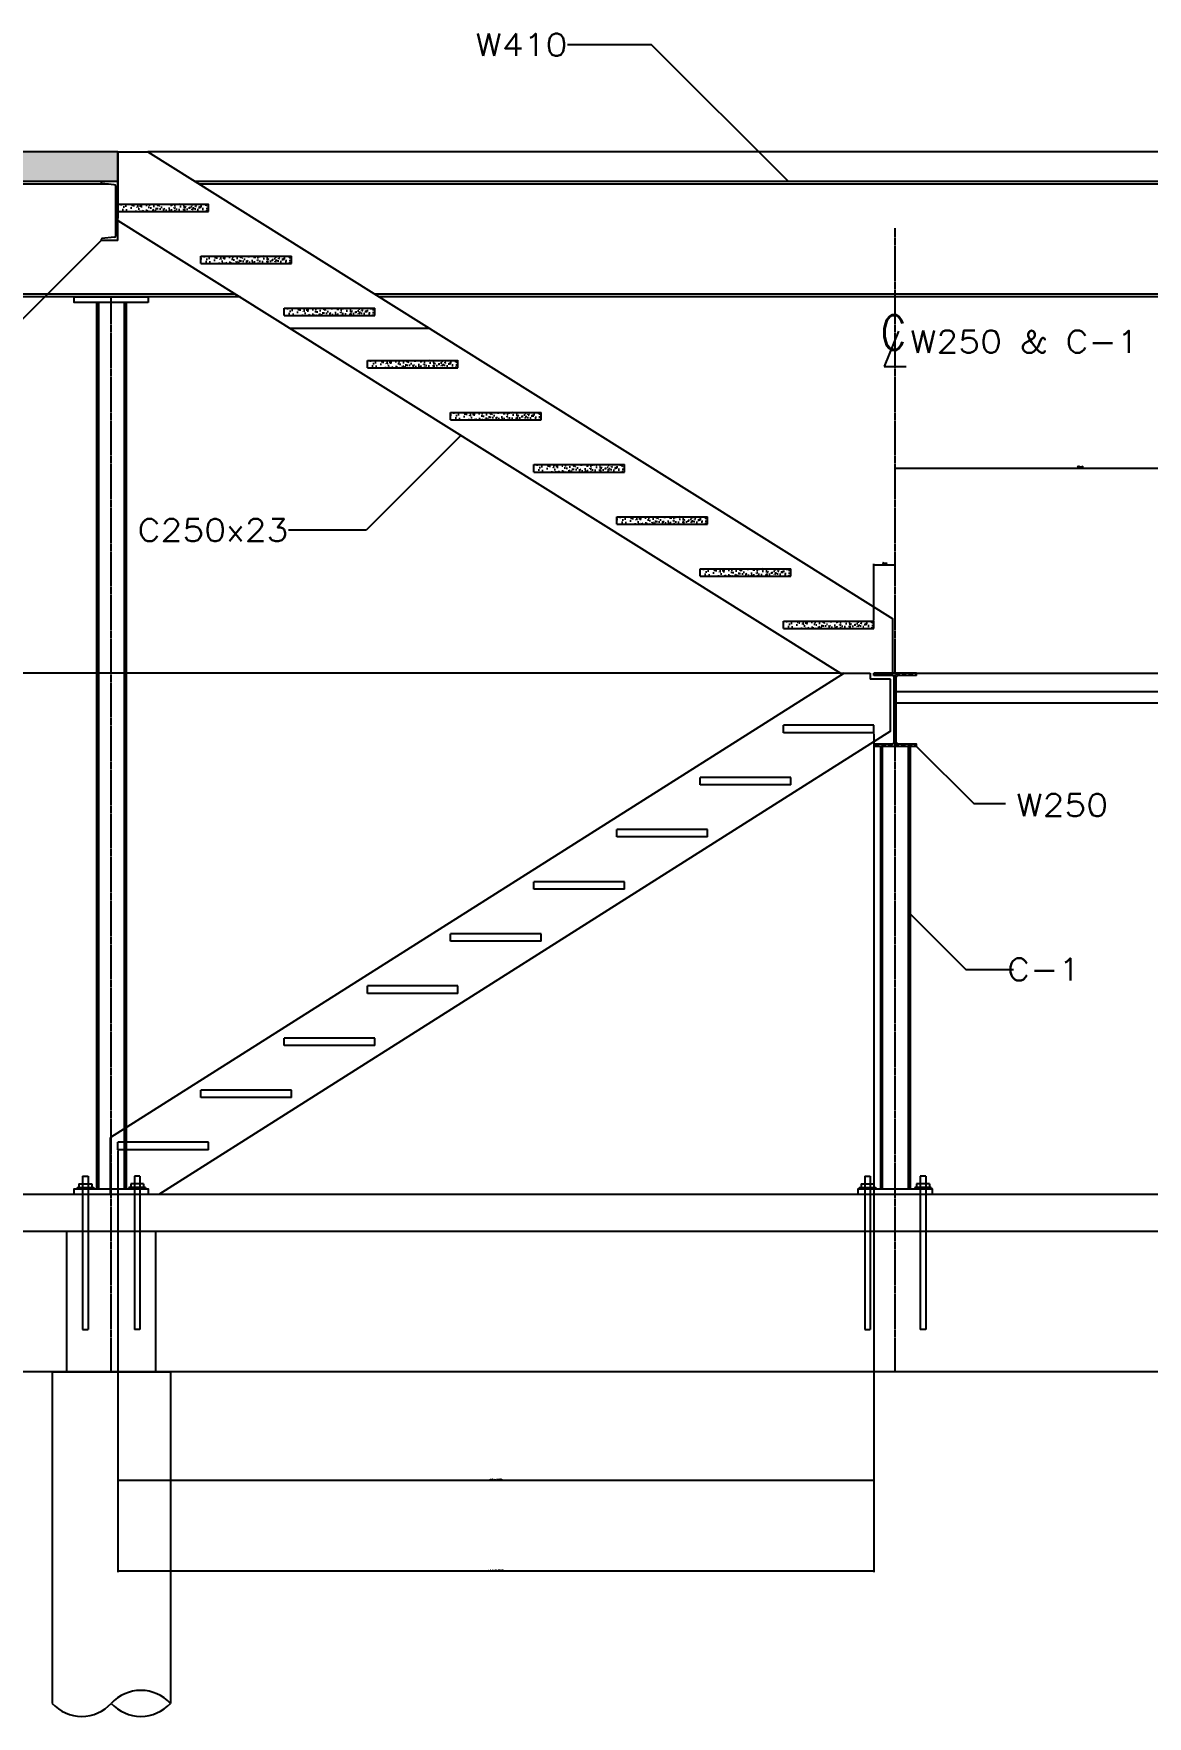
# Model space of a CAD drawing. Header units: millimetres. Extents: x -83614 to 248318, y 36678 to 90681.
# Drawn here: x 224021 to 227846, y 72487 to 78267 of the extents above; entities that cross this region are included whole.
import ezdxf

# ---------------------------------------------------------------- set-up
doc = ezdxf.new("R2010")
doc.units = ezdxf.units.MM
doc.linetypes.add('CENTER', pattern=[2, 1.25, -0.25, 0.25, -0.25])
for name, color, linetype in [('C-241-1', 241, 'Continuous'), ('Center', 251, 'CENTER'), ('LAYER131A', 131, 'Continuous'), ('Section-Stiffener', 2, 'Continuous'), ('Struc_Section_BP', 135, 'Continuous'), ('Struc_Section_Conc', 71, 'Continuous'), ('Struc_Section_Dim', 2, 'Continuous'), ('Struc_Section_Steel', 11, 'Continuous'), ('Struc_Steel_Beam', 22, 'Continuous'), ('TEXT', 4, 'Continuous')]:
    doc.layers.add(name, color=color, linetype=linetype)
doc.styles.add('ROMANS', font='ROMANS.SHX', dxfattribs={"width": 0.8})
doc.styles.add('ROMANS-115', font='romans.shx', dxfattribs={"width": 1.15})
doc.dimstyles.new('48-ROMANS-115', dxfattribs={"dimtxt": 3, "dimasz": 3, "dimexe": 3, "dimexo": 3, "dimgap": 0.0625, "dimtad": 1, "dimdec": 4, "dimzin": 1, "dimdsep": 46, "dimlunit": 4, "dimtxsty": 'ROMANS-115', "dimcen": 0.0625, "dimclrd": 256, "dimclre": 256, "dimclrt": 256, "dimadec": 0, "dimazin": 0, "dimtfac": 1, "dimtdec": 4, "dimtofl": 0, "dimtmove": 0, "dimatfit": 0, "dimfxl": 1, "dimfrac": 2, "dimtolj": 1, "dimtzin": 0, "dimarcsym": 0})
doc.dimstyles.new('Copy of 48-ROMANS-115-BPV', dxfattribs={"dimtxt": 3, "dimasz": 3, "dimexe": 3, "dimexo": 3, "dimgap": 0.0625, "dimtad": 1, "dimdec": 4, "dimzin": 1, "dimdsep": 46, "dimlunit": 4, "dimtxsty": 'ROMANS-115', "dimcen": 0.0625, "dimclrd": 256, "dimclre": 256, "dimclrt": 256, "dimadec": 0, "dimazin": 0, "dimtfac": 1, "dimtdec": 4, "dimtofl": 0, "dimtmove": 0, "dimatfit": 0, "dimfxl": 1, "dimfrac": 2, "dimtolj": 1, "dimtzin": 0, "dimarcsym": 0})

# ---------------------------------------------------------------- blocks, each defined once
blk = doc.blocks.new('*D90')
at = {"layer": 'Defpoints', "color": 0, "ltscale": 2}
for p in [(221783.5, 77861), (221829.8, 76070.3), (226792.3, 76070.3)]:
    blk.add_point(p, dxfattribs=at)
at = {"layer": 'Struc_Section_Dim', "lineweight": -2, "ltscale": 2}
for p, q in [((221786.5, 77861), (221832.8, 77861)), ((221829.8, 77858), (221829.8, 76073.3)), ((226789.3, 76070.3), (221826.8, 76070.3))]:
    blk.add_line(p, q, dxfattribs=at)
at = {"layer": 'Struc_Section_Dim', "ltscale": 2}
for points in [[(221829.3, 77858), (221830.3, 77858), (221829.8, 77861)], [(221829.3, 76073.3), (221830.3, 76073.3), (221829.8, 76070.3)]]:
    blk.add_solid(points, dxfattribs=at)
at = {"layer": 'Struc_Section_Dim', "ltscale": 2, "insert": (221827.5, 76965.6), "char_height": 3, "attachment_point": 5, "rotation": 90, "style": 'ROMANS-115'}
blk.add_mtext('\\A1;149\'-2 11/16" [45484]', dxfattribs=at)
blk = doc.blocks.new('*D91')
at = {"layer": 'Defpoints', "color": 0, "ltscale": 2}
for p in [(226792.3, 76070.3), (221829.8, 74279.6), (221829.8, 74279.6)]:
    blk.add_point(p, dxfattribs=at)
at = {"layer": 'Struc_Section_Dim', "lineweight": -2, "ltscale": 2}
for p, q in [((226789.3, 76070.3), (221826.8, 76070.3)), ((221829.8, 76067.3), (221829.8, 74282.6))]:
    blk.add_line(p, q, dxfattribs=at)
at = {"layer": 'Struc_Section_Dim', "ltscale": 2}
for points in [[(221829.3, 76067.3), (221830.3, 76067.3), (221829.8, 76070.3)], [(221829.3, 74282.6), (221830.3, 74282.6), (221829.8, 74279.6)]]:
    blk.add_solid(points, dxfattribs=at)
at = {"layer": 'Struc_Section_Dim', "ltscale": 2, "insert": (221827.5, 75174.9), "char_height": 3, "attachment_point": 5, "rotation": 90, "style": 'ROMANS-115'}
blk.add_mtext('\\A1;149\'-2 11/16" [45484]', dxfattribs=at)
blk = doc.blocks.new('*D94')
at = {"layer": 'Defpoints', "color": 0, "ltscale": 2}
for p in [(226907.4, 75865.8), (224310.2, 73322.4), (224310.2, 73296.7)]:
    blk.add_point(p, dxfattribs=at)
at = {"layer": 'Struc_Section_Dim', "lineweight": -2, "ltscale": 2}
for p, q in [((224310.2, 73319.4), (224310.2, 73293.7)), ((226904.4, 73296.7), (224313.2, 73296.7))]:
    blk.add_line(p, q, dxfattribs=at)
at = {"layer": 'Struc_Section_Dim', "ltscale": 2}
for points in [[(224313.2, 73297.2), (224313.2, 73296.2), (224310.2, 73296.7)], [(226904.4, 73297.2), (226904.4, 73296.2), (226907.4, 73296.7)]]:
    blk.add_solid(points, dxfattribs=at)
at = {"layer": 'Struc_Section_Dim', "ltscale": 2, "insert": (225608.8, 73299.7), "char_height": 3, "attachment_point": 5, "style": 'ROMANS-115'}
blk.add_mtext('\\A1;\\A1;9T @ 11-{\\H0.7x;\\S1/4;}"[286]', dxfattribs=at)
blk = doc.blocks.new('*D95')
at = {"layer": 'Defpoints', "color": 0, "ltscale": 2}
for p in [(226907.4, 75865.8), (224310.2, 74433.2), (224310.2, 72985.1)]:
    blk.add_point(p, dxfattribs=at)
at = {"layer": 'Struc_Section_Dim', "lineweight": -2, "ltscale": 2}
for p, q in [((226907.4, 75862.8), (226907.4, 72982.1)), ((224310.2, 74430.2), (224310.2, 72982.1)), ((226904.4, 72985.1), (224313.2, 72985.1))]:
    blk.add_line(p, q, dxfattribs=at)
at = {"layer": 'Struc_Section_Dim', "ltscale": 2}
for points in [[(224313.2, 72985.6), (224313.2, 72984.6), (224310.2, 72985.1)], [(226904.4, 72985.6), (226904.4, 72984.6), (226907.4, 72985.1)]]:
    blk.add_solid(points, dxfattribs=at)
at = {"layer": 'Struc_Section_Dim', "ltscale": 2, "insert": (225608.8, 72987.4), "char_height": 3, "attachment_point": 5, "style": 'ROMANS-115'}
blk.add_mtext('\\A1;216\'-5 1/8" [65968]', dxfattribs=at)
blk = doc.blocks.new('CLMARK')
at = {"layer": 'TEXT'}
for p, q in [((1.52, 4.57), (-3.55, -7.61)), ((-3.55, -7.61), (4.06, -7.61))]:
    blk.add_line(p, q, dxfattribs=at)
at = {"layer": 'TEXT', "style": 'ROMANS', "width": 0.8}
blk.add_text('C', height=12, dxfattribs=at).set_placement((-4.59, -1.9))
blk = doc.blocks.new('*D96')
at = {"layer": 'Defpoints', "color": 0, "ltscale": 2}
for p in [(226980.4, 76773.6), (226980.4, 76741.7), (228250.4, 76741.7)]:
    blk.add_point(p, dxfattribs=at)
at = {"layer": 'Section-Stiffener', "lineweight": -2, "ltscale": 2}
blk.add_line((228247.4, 76773.6), (226983.4, 76773.6), dxfattribs=at)
at = {"layer": 'Section-Stiffener', "ltscale": 2}
for points in [[(226983.4, 76774.1), (226983.4, 76773.1), (226980.4, 76773.6)], [(228247.4, 76774.1), (228247.4, 76773.1), (228250.4, 76773.6)]]:
    blk.add_solid(points, dxfattribs=at)
at = {"layer": 'Section-Stiffener', "ltscale": 2, "char_height": 3, "attachment_point": 5, "style": 'ROMANS-115'}
for s, insert in [('\\A1;105\'-10"', (227615.4, 76779.6)), ('\\A1;[32258]', (227615.4, 76775.4))]:
    blk.add_mtext(s, dxfattribs=dict(at, insert=insert))
blk = doc.blocks.new('*D98')
at = {"layer": 'Defpoints', "color": 0, "ltscale": 2}
for p in [(226980.4, 76442.4), (226907.4, 76249.3), (226980.4, 76249.3)]:
    blk.add_point(p, dxfattribs=at)
at = {"layer": 'Struc_Section_Dim', "lineweight": -2, "ltscale": 2}
for p, q in [((226907.4, 76252.3), (226907.4, 76445.4)), ((226910.4, 76442.4), (226977.4, 76442.4))]:
    blk.add_line(p, q, dxfattribs=at)
at = {"layer": 'Struc_Section_Dim', "ltscale": 2}
for points in [[(226910.4, 76442.9), (226910.4, 76441.9), (226907.4, 76442.4)], [(226977.4, 76442.9), (226977.4, 76441.9), (226980.4, 76442.4)]]:
    blk.add_solid(points, dxfattribs=at)
at = {"layer": 'Struc_Section_Dim', "ltscale": 2, "char_height": 3, "attachment_point": 5, "style": 'ROMANS-115'}
for s, insert in [('\\A1;[1855]', (226943.9, 76444.3)), ('\\A1;6\'-1"', (226943.9, 76448.5))]:
    blk.add_mtext(s, dxfattribs=dict(at, insert=insert))

msp = doc.modelspace()

# ---------------------------------------------------------------- hatches: boundary and pattern name
at = {"layer": 'LAYER131A', "ltscale": 2}
h = msp.add_hatch(dxfattribs=at)
h.set_pattern_fill('AR-CONC', color=256, scale=5.08, style=0)
h.set_pattern_definition([(130, (239599.386, 76400.58), (-36.436817, -3.18781), [3.81, -41.91]), (185, (239599.386, 76400.58), (7.04857, 38.21136), [3.048, -33.528]), (79.5486, (239596.35, 76400.316), (-29.38828, 35.02353), [3.238, -35.61802]), (133.8158, (239599.386, 76410.74), (-54.21585, -8.40837), [5.715, -62.865]), (83.3644, (239594.87, 76410.04), (-47.48087, 49.48519), [4.857, -53.42702]), (188.8158, (239599.386, 76410.74), (-47.48083, 49.48522), [4.572, -50.292]), (159, (239594.306, 76408.2), (-30.32288, -20.45304), [3.81, -41.91]), (214, (239594.306, 76408.2), (-12.36042, 36.83762), [3.048, -33.528]), (108.5486, (239591.78, 76406.497), (-42.68331, 16.38455), [3.238, -35.61802]), (142.5, (239599.386, 76400.581), (-0.617721, 16.911008), [0, -33.1216, 0, -34.036, 0, -33.655]), (172.5, (239599.386, 76400.581), (-13.363933, 20.036115), [0, -19.4056, 0, -32.3596, 0, -12.827]), (212.5, (239610.715, 76400.581), (-27.11818, -1.145787), [0, -12.7, 0, -39.624, 0, -52.578]), (222.5, (239615.795, 76400.581), (-29.625857, 5.085333), [0, -16.51, 0, -26.3144, 0, -37.338])])
h.paths.add_polyline_path([(222825.89666, 77860.97072), (224310.21111, 77860.97072), (224310.21111, 77759.37072), (222824.90797, 77759.37072), (222824.90797, 77777.55451), (222839.73833, 77790.39246), (222817.98713, 77806.193), (222825.89666, 77817.05589)])
h = msp.add_hatch(dxfattribs=at)
h.set_pattern_fill('AR-CONC', color=256, scale=5.08, style=0)
h.set_pattern_definition([(130, (234145.5, 77833.14), (-36.43682, -3.18781), [3.81, -41.91]), (185, (234145.5, 77833.14), (7.04857, 38.21136), [3.048, -33.528]), (79.5486, (234142.463, 77832.876), (-29.38828, 35.02353), [3.238, -35.61802]), (133.8158, (234145.5, 77843.3), (-54.21585, -8.40837), [5.715, -62.865]), (83.3644, (234140.98, 77842.6), (-47.48087, 49.4852), [4.857, -53.42702]), (188.8158, (234145.5, 77843.3), (-47.48083, 49.48522), [4.572, -50.292]), (159, (234140.42, 77840.76), (-30.32288, -20.45304), [3.81, -41.91]), (214, (234140.42, 77840.76), (-12.36042, 36.83762), [3.048, -33.528]), (108.5486, (234137.892, 77839.057), (-42.68331, 16.38455), [3.238, -35.61802]), (142.5, (234145.499, 77833.141), (-0.61772, 16.911008), [0, -33.1216, 0, -34.036, 0, -33.655]), (172.5, (234145.5, 77833.141), (-13.363933, 20.036115), [0, -19.4056, 0, -32.3596, 0, -12.827]), (212.5, (234156.827, 77833.141), (-27.11818, -1.145787), [0, -12.7, 0, -39.624, 0, -52.578]), (222.5, (234161.907, 77833.141), (-29.62586, 5.085333), [0, -16.51, 0, -26.3144, 0, -37.338])])
h.paths.add_polyline_path([(224310.21111, 77681.90072), (224621.36111, 77681.90072), (224621.36111, 77656.50072), (224310.21111, 77656.50072)])
h = msp.add_hatch(dxfattribs=at)
h.set_pattern_fill('AR-CONC', color=256, scale=5.08, style=0)
h.set_pattern_definition([(130, (234431.25, 77654.07), (-36.43682, -3.18781), [3.81, -41.91]), (185, (234431.25, 77654.07), (7.04857, 38.21136), [3.048, -33.528]), (79.5486, (234428.213, 77653.806), (-29.38828, 35.02353), [3.238, -35.61802]), (133.8158, (234431.25, 77664.23), (-54.21585, -8.40837), [5.715, -62.865]), (83.3644, (234426.73, 77663.53), (-47.48087, 49.4852), [4.857, -53.42702]), (188.8158, (234431.25, 77664.23), (-47.48083, 49.48522), [4.572, -50.292]), (159, (234426.17, 77661.69), (-30.32288, -20.45304), [3.81, -41.91]), (214, (234426.17, 77661.69), (-12.36042, 36.83762), [3.048, -33.528]), (108.5486, (234423.642, 77659.987), (-42.68331, 16.38455), [3.238, -35.61802]), (142.5, (234431.249, 77654.071), (-0.61772, 16.911008), [0, -33.1216, 0, -34.036, 0, -33.655]), (172.5, (234431.25, 77654.071), (-13.363933, 20.036115), [0, -19.4056, 0, -32.3596, 0, -12.827]), (212.5, (234442.577, 77654.071), (-27.11818, -1.145787), [0, -12.7, 0, -39.624, 0, -52.578]), (222.5, (234447.657, 77654.071), (-29.62586, 5.085333), [0, -16.51, 0, -26.3144, 0, -37.338])])
h.paths.add_polyline_path([(224595.96111, 77502.83072), (224907.11111, 77502.83072), (224907.11111, 77477.43072), (224595.96111, 77477.43072)])
h = msp.add_hatch(dxfattribs=at)
h.set_pattern_fill('AR-CONC', color=256, scale=5.08, style=0)
h.set_pattern_definition([(130, (234717, 77475), (-36.43682, -3.18781), [3.81, -41.91]), (185, (234717, 77475), (7.04857, 38.21136), [3.048, -33.528]), (79.5486, (234713.963, 77474.736), (-29.38828, 35.02353), [3.238, -35.61802]), (133.8158, (234717, 77485.16), (-54.21585, -8.40837), [5.715, -62.865]), (83.3644, (234712.48, 77484.46), (-47.48087, 49.4852), [4.857, -53.42702]), (188.8158, (234717, 77485.16), (-47.48083, 49.48522), [4.572, -50.292]), (159, (234711.92, 77482.62), (-30.32288, -20.45304), [3.81, -41.91]), (214, (234711.92, 77482.62), (-12.36042, 36.83762), [3.048, -33.528]), (108.5486, (234709.392, 77480.917), (-42.68331, 16.38455), [3.238, -35.61802]), (142.5, (234716.999, 77475.001), (-0.61772, 16.911008), [0, -33.1216, 0, -34.036, 0, -33.655]), (172.5, (234717, 77475.001), (-13.363933, 20.036115), [0, -19.4056, 0, -32.3596, 0, -12.827]), (212.5, (234728.327, 77475.001), (-27.11818, -1.145787), [0, -12.7, 0, -39.624, 0, -52.578]), (222.5, (234733.407, 77475.001), (-29.62586, 5.085333), [0, -16.51, 0, -26.3144, 0, -37.338])])
h.paths.add_polyline_path([(224881.71111, 77323.76072), (225192.86111, 77323.76072), (225192.86111, 77298.36072), (224881.71111, 77298.36072)])
h = msp.add_hatch(dxfattribs=at)
h.set_pattern_fill('AR-CONC', color=256, scale=5.08, style=0)
h.set_pattern_definition([(130, (235002.75, 77295.93), (-36.43682, -3.18781), [3.81, -41.91]), (185, (235002.75, 77295.93), (7.04857, 38.21136), [3.048, -33.528]), (79.5486, (234999.713, 77295.666), (-29.38828, 35.02353), [3.238, -35.61802]), (133.8158, (235002.75, 77306.09), (-54.21585, -8.40837), [5.715, -62.865]), (83.3644, (234998.23, 77305.39), (-47.48087, 49.4852), [4.857, -53.42702]), (188.8158, (235002.75, 77306.09), (-47.48083, 49.48522), [4.572, -50.292]), (159, (234997.67, 77303.55), (-30.32288, -20.45304), [3.81, -41.91]), (214, (234997.67, 77303.55), (-12.36042, 36.83762), [3.048, -33.528]), (108.5486, (234995.142, 77301.847), (-42.68331, 16.38455), [3.238, -35.61802]), (142.5, (235002.749, 77295.931), (-0.61772, 16.911008), [0, -33.1216, 0, -34.036, 0, -33.655]), (172.5, (235002.75, 77295.931), (-13.363933, 20.036115), [0, -19.4056, 0, -32.3596, 0, -12.827]), (212.5, (235014.077, 77295.931), (-27.11818, -1.145787), [0, -12.7, 0, -39.624, 0, -52.578]), (222.5, (235019.157, 77295.931), (-29.62586, 5.085333), [0, -16.51, 0, -26.3144, 0, -37.338])])
h.paths.add_polyline_path([(225167.46111, 77144.69072), (225478.61111, 77144.69072), (225478.61111, 77119.29072), (225167.46111, 77119.29072)])
h = msp.add_hatch(dxfattribs=at)
h.set_pattern_fill('AR-CONC', color=256, scale=5.08, style=0)
h.set_pattern_definition([(130, (235288.5, 77116.86), (-36.43682, -3.18781), [3.81, -41.91]), (185, (235288.5, 77116.86), (7.04857, 38.21136), [3.048, -33.528]), (79.5486, (235285.463, 77116.596), (-29.38828, 35.02353), [3.238, -35.61802]), (133.8158, (235288.5, 77127.02), (-54.21585, -8.40837), [5.715, -62.865]), (83.3644, (235283.98, 77126.32), (-47.48087, 49.4852), [4.857, -53.42702]), (188.8158, (235288.5, 77127.02), (-47.48083, 49.48522), [4.572, -50.292]), (159, (235283.42, 77124.48), (-30.32288, -20.45304), [3.81, -41.91]), (214, (235283.42, 77124.48), (-12.36042, 36.83762), [3.048, -33.528]), (108.5486, (235280.892, 77122.777), (-42.68331, 16.38455), [3.238, -35.61802]), (142.5, (235288.499, 77116.861), (-0.61772, 16.911008), [0, -33.1216, 0, -34.036, 0, -33.655]), (172.5, (235288.5, 77116.861), (-13.363933, 20.036115), [0, -19.4056, 0, -32.3596, 0, -12.827]), (212.5, (235299.827, 77116.861), (-27.11818, -1.145787), [0, -12.7, 0, -39.624, 0, -52.578]), (222.5, (235304.907, 77116.861), (-29.62586, 5.085333), [0, -16.51, 0, -26.3144, 0, -37.338])])
h.paths.add_polyline_path([(225453.21111, 76965.62072), (225764.36111, 76965.62072), (225764.36111, 76940.22072), (225453.21111, 76940.22072)])
h = msp.add_hatch(dxfattribs=at)
h.set_pattern_fill('AR-CONC', color=256, scale=5.08, style=0)
h.set_pattern_definition([(130, (235574.25, 76937.79), (-36.43682, -3.18781), [3.81, -41.91]), (185, (235574.25, 76937.79), (7.04857, 38.21136), [3.048, -33.528]), (79.5486, (235571.213, 76937.526), (-29.38828, 35.02353), [3.238, -35.61802]), (133.8158, (235574.25, 76947.95), (-54.21585, -8.40837), [5.715, -62.865]), (83.3644, (235569.73, 76947.25), (-47.48087, 49.4852), [4.857, -53.42702]), (188.8158, (235574.25, 76947.95), (-47.48083, 49.48522), [4.572, -50.292]), (159, (235569.17, 76945.41), (-30.32288, -20.45304), [3.81, -41.91]), (214, (235569.17, 76945.41), (-12.36042, 36.83762), [3.048, -33.528]), (108.5486, (235566.642, 76943.707), (-42.68331, 16.38455), [3.238, -35.61802]), (142.5, (235574.249, 76937.791), (-0.61772, 16.911008), [0, -33.1216, 0, -34.036, 0, -33.655]), (172.5, (235574.25, 76937.791), (-13.363933, 20.036115), [0, -19.4056, 0, -32.3596, 0, -12.827]), (212.5, (235585.577, 76937.791), (-27.11818, -1.145787), [0, -12.7, 0, -39.624, 0, -52.578]), (222.5, (235590.657, 76937.791), (-29.62586, 5.085333), [0, -16.51, 0, -26.3144, 0, -37.338])])
h.paths.add_polyline_path([(225738.96111, 76786.55072), (226050.11111, 76786.55072), (226050.11111, 76761.15072), (225738.96111, 76761.15072)])
h = msp.add_hatch(dxfattribs=at)
h.set_pattern_fill('AR-CONC', color=256, scale=5.08, style=0)
h.set_pattern_definition([(130, (235860, 76758.72), (-36.43682, -3.18781), [3.81, -41.91]), (185, (235860, 76758.72), (7.04857, 38.21136), [3.048, -33.528]), (79.5486, (235856.963, 76758.456), (-29.38828, 35.02353), [3.238, -35.61802]), (133.8158, (235860, 76768.88), (-54.21585, -8.40837), [5.715, -62.865]), (83.3644, (235855.48, 76768.18), (-47.48087, 49.4852), [4.857, -53.42702]), (188.8158, (235860, 76768.88), (-47.48083, 49.48522), [4.572, -50.292]), (159, (235854.92, 76766.34), (-30.32288, -20.45304), [3.81, -41.91]), (214, (235854.92, 76766.34), (-12.36042, 36.83762), [3.048, -33.528]), (108.5486, (235852.392, 76764.637), (-42.68331, 16.38455), [3.238, -35.61802]), (142.5, (235859.999, 76758.721), (-0.61772, 16.911008), [0, -33.1216, 0, -34.036, 0, -33.655]), (172.5, (235860, 76758.721), (-13.363933, 20.036115), [0, -19.4056, 0, -32.3596, 0, -12.827]), (212.5, (235871.327, 76758.721), (-27.11818, -1.145787), [0, -12.7, 0, -39.624, 0, -52.578]), (222.5, (235876.407, 76758.721), (-29.62586, 5.085333), [0, -16.51, 0, -26.3144, 0, -37.338])])
h.paths.add_polyline_path([(226024.71111, 76607.48072), (226335.86111, 76607.48072), (226335.86111, 76582.08072), (226024.71111, 76582.08072)])
h = msp.add_hatch(dxfattribs=at)
h.set_pattern_fill('AR-CONC', color=256, scale=5.08, style=0)
h.set_pattern_definition([(130, (236145.75, 76579.65), (-36.43682, -3.18781), [3.81, -41.91]), (185, (236145.75, 76579.65), (7.04857, 38.21136), [3.048, -33.528]), (79.5486, (236142.713, 76579.386), (-29.38828, 35.02353), [3.238, -35.61802]), (133.8158, (236145.75, 76589.81), (-54.21585, -8.40837), [5.715, -62.865]), (83.3644, (236141.23, 76589.11), (-47.48087, 49.4852), [4.857, -53.42702]), (188.8158, (236145.75, 76589.81), (-47.48083, 49.48522), [4.572, -50.292]), (159, (236140.67, 76587.27), (-30.32288, -20.45304), [3.81, -41.91]), (214, (236140.67, 76587.27), (-12.36042, 36.83762), [3.048, -33.528]), (108.5486, (236138.142, 76585.567), (-42.68331, 16.38455), [3.238, -35.61802]), (142.5, (236145.749, 76579.651), (-0.61772, 16.911008), [0, -33.1216, 0, -34.036, 0, -33.655]), (172.5, (236145.75, 76579.651), (-13.363933, 20.036115), [0, -19.4056, 0, -32.3596, 0, -12.827]), (212.5, (236157.077, 76579.651), (-27.11818, -1.145787), [0, -12.7, 0, -39.624, 0, -52.578]), (222.5, (236162.157, 76579.651), (-29.62586, 5.085333), [0, -16.51, 0, -26.3144, 0, -37.338])])
h.paths.add_polyline_path([(226310.46111, 76428.41072), (226621.61111, 76428.41072), (226621.61111, 76403.01072), (226310.46111, 76403.01072)])
h = msp.add_hatch(dxfattribs=at)
h.set_pattern_fill('AR-CONC', color=256, scale=5.08, style=0)
h.set_pattern_definition([(130, (236431.5, 76400.58), (-36.43682, -3.18781), [3.81, -41.91]), (185, (236431.5, 76400.58), (7.04857, 38.21136), [3.048, -33.528]), (79.5486, (236428.463, 76400.316), (-29.38828, 35.02353), [3.238, -35.61802]), (133.8158, (236431.5, 76410.74), (-54.21585, -8.40837), [5.715, -62.865]), (83.3644, (236426.98, 76410.04), (-47.48087, 49.4852), [4.857, -53.42702]), (188.8158, (236431.5, 76410.74), (-47.48083, 49.48522), [4.572, -50.292]), (159, (236426.42, 76408.2), (-30.32288, -20.45304), [3.81, -41.91]), (214, (236426.42, 76408.2), (-12.36042, 36.83762), [3.048, -33.528]), (108.5486, (236423.892, 76406.497), (-42.68331, 16.38455), [3.238, -35.61802]), (142.5, (236431.499, 76400.581), (-0.61772, 16.911008), [0, -33.1216, 0, -34.036, 0, -33.655]), (172.5, (236431.5, 76400.581), (-13.363933, 20.036115), [0, -19.4056, 0, -32.3596, 0, -12.827]), (212.5, (236442.827, 76400.581), (-27.11818, -1.145787), [0, -12.7, 0, -39.624, 0, -52.578]), (222.5, (236447.907, 76400.581), (-29.62586, 5.085333), [0, -16.51, 0, -26.3144, 0, -37.338])])
h.paths.add_polyline_path([(226596.21111, 76249.34072), (226907.36111, 76249.34072), (226907.36111, 76223.94072), (226596.21111, 76223.94072)])
at = {"layer": 'Struc_Section_Steel', "ltscale": 2}
h = msp.add_hatch(dxfattribs=at)
h.set_pattern_fill('STEEL', color=256, scale=127, style=0)
h.set_pattern_definition([(135, (229644.227, 76483.07), (11.22532, 11.22532), []), (135, (229644.227, 76491.007), (11.22532, 11.22532), [])])
h.paths.add_polyline_path([(226907.36111, 76062.33322), (226907.36111, 76070.27072), (227053.41111, 76070.27072), (227053.41111, 76062.33322), (226989.91111, 76062.33322, 0.4142135624), (226983.56111, 76055.98322), (226983.56111, 75833.73322, 0.4142135624), (226989.91111, 75827.38322), (227053.41111, 75827.38322), (227053.41111, 75819.44572), (226907.36111, 75819.44572), (226907.36111, 75827.38322), (226970.86111, 75827.38322, 0.4142135624), (226977.21111, 75833.73322), (226977.21111, 76055.98322, 0.4142135624), (226970.86111, 76062.33322)])

# ---------------------------------------------------------------- linework, layer by layer
at = {"layer": 'C-241-1'}
for p, q in [((224189.53362, 74342.35062), (224189.53362, 74315.9032)), ((224189.53362, 74342.35062), (224208.63861, 74342.35062)), ((224208.63861, 74342.35062), (224208.63861, 74315.9032)), ((224367.33362, 74342.35062), (224367.33362, 74315.9032)), ((224386.43861, 74342.35062), (224367.33362, 74342.35062)), ((224386.43861, 74342.35062), (224386.43861, 74315.9032)), ((226875.58362, 74342.35062), (226875.58362, 74315.9032)), ((226875.58362, 74342.35062), (226894.68861, 74342.35062)), ((226894.68861, 74342.35062), (226894.68861, 74315.9032)), ((227066.08362, 74342.35062), (227066.08362, 74315.9032)), ((227085.18861, 74342.35062), (227066.08362, 74342.35062)), ((227085.18861, 74342.35062), (227085.18861, 74315.9032)), ((224170.61454, 74303.33412), (224227.55768, 74303.33412)), ((224170.61454, 74303.33412), (224170.61454, 74298.62072)), ((224170.61454, 74298.62072), (224227.55768, 74298.62072)), ((224176.96454, 74315.9032), (224221.20768, 74315.9032)), ((224176.96454, 74315.9032), (224176.96454, 74303.33412)), ((224221.20768, 74315.9032), (224221.20768, 74303.33412)), ((224227.55768, 74303.33412), (224227.55768, 74298.62072)), ((224405.35768, 74303.33412), (224348.41454, 74303.33412)), ((224348.41454, 74303.33412), (224348.41454, 74298.62072)), ((224405.35768, 74298.62072), (224348.41454, 74298.62072)), ((224399.00768, 74315.9032), (224354.76454, 74315.9032)), ((224354.76454, 74315.9032), (224354.76454, 74303.33412)), ((224399.00768, 74315.9032), (224399.00768, 74303.33412)), ((224405.35768, 74303.33412), (224405.35768, 74298.62072)), ((226856.66454, 74303.33412), (226913.60768, 74303.33412)), ((226856.66454, 74303.33412), (226856.66454, 74298.62072)), ((226856.66454, 74298.62072), (226913.60768, 74298.62072)), ((226863.01454, 74315.9032), (226907.25768, 74315.9032)), ((226863.01454, 74315.9032), (226863.01454, 74303.33412)), ((226907.25768, 74315.9032), (226907.25768, 74303.33412)), ((226913.60768, 74303.33412), (226913.60768, 74298.62072)), ((227104.10768, 74303.33412), (227047.16454, 74303.33412)), ((227047.16454, 74303.33412), (227047.16454, 74298.62072)), ((227104.10768, 74298.62072), (227047.16454, 74298.62072)), ((227097.75768, 74315.9032), (227053.51454, 74315.9032)), ((227053.51454, 74315.9032), (227053.51454, 74303.33412)), ((227097.75768, 74315.9032), (227097.75768, 74303.33412)), ((227104.10768, 74303.33412), (227104.10768, 74298.62072))]:
    msp.add_line(p, q, dxfattribs=at)
at = {"layer": 'C-241-1', "ltscale": 10}
for p, q in [((224189.53362, 74315.9032), (224189.53362, 73816.02072)), ((224208.63861, 74315.9032), (224208.63861, 73816.02072)), ((224367.33362, 74315.9032), (224367.33362, 73816.02072)), ((224386.43861, 74315.9032), (224386.43861, 73816.02072)), ((226875.58362, 74315.9032), (226875.58362, 73816.02072)), ((226894.68861, 74315.9032), (226894.68861, 73816.02072)), ((227066.08362, 74315.9032), (227066.08362, 73816.02072)), ((227085.18861, 74315.9032), (227085.18861, 73816.02072)), ((224189.53362, 73816.02072), (224208.63861, 73816.02072)), ((224386.43861, 73816.02072), (224367.33362, 73816.02072)), ((226875.58362, 73816.02072), (226894.68861, 73816.02072)), ((227085.18861, 73816.02072), (227066.08362, 73816.02072))]:
    msp.add_line(p, q, dxfattribs=at)
at = {"layer": 'Center', "ltscale": 5}
for p, q in [((226980.38611, 73669.97072), (226980.38611, 77598.35204)), ((224287.98611, 73669.97072), (224287.98611, 77362.49572))]:
    msp.add_line(p, q, dxfattribs=at)
at = {"layer": 'LAYER131A'}
for p, q in [((224310.21111, 77681.90072), (224621.36111, 77681.90072)), ((224310.21111, 77656.50072), (224310.21111, 77681.90072)), ((224310.21111, 77656.50072), (224621.36111, 77656.50072)), ((224621.36111, 77656.50072), (224621.36111, 77681.90072)), ((224595.96111, 77502.83072), (224907.11111, 77502.83072)), ((224595.96111, 77477.43072), (224595.96111, 77502.83072)), ((224595.96111, 77477.43072), (224907.11111, 77477.43072)), ((224907.11111, 77477.43072), (224907.11111, 77502.83072)), ((224237.18611, 77343.44572), (224237.18611, 74298.62072)), ((224338.78611, 77343.44572), (224338.78611, 74509.53373)), ((224881.71111, 77323.76072), (225192.86111, 77323.76072)), ((224881.71111, 77298.36072), (224881.71111, 77323.76072)), ((224881.71111, 77298.36072), (225192.86111, 77298.36072)), ((225192.86111, 77298.36072), (225192.86111, 77323.76072)), ((225167.46111, 77144.69072), (225478.61111, 77144.69072)), ((225167.46111, 77144.69072), (225453.21111, 77144.69072)), ((225167.46111, 77119.29072), (225167.46111, 77144.69072)), ((225167.46111, 77119.29072), (225478.61111, 77119.29072)), ((225478.61111, 77119.29072), (225478.61111, 77144.69072)), ((225453.21111, 76965.62072), (225764.36111, 76965.62072)), ((225453.21111, 76940.22072), (225453.21111, 76965.62072)), ((225453.21111, 76940.22072), (225764.36111, 76940.22072)), ((225764.36111, 76940.22072), (225764.36111, 76965.62072)), ((225738.96111, 76786.55072), (226050.11111, 76786.55072)), ((225738.96111, 76761.15072), (225738.96111, 76786.55072)), ((226050.11111, 76761.15072), (226050.11111, 76786.55072)), ((225738.96111, 76761.15072), (226050.11111, 76761.15072)), ((226024.71111, 76607.48072), (226335.86111, 76607.48072)), ((226024.71111, 76582.08072), (226024.71111, 76607.48072)), ((226335.86111, 76582.08072), (226335.86111, 76607.48072)), ((226024.71111, 76582.08072), (226335.86111, 76582.08072)), ((226310.46111, 76428.41072), (226621.61111, 76428.41072)), ((226310.46111, 76403.01072), (226310.46111, 76428.41072)), ((226621.61111, 76403.01072), (226621.61111, 76428.41072)), ((226310.46111, 76403.01072), (226621.61111, 76403.01072)), ((226596.21111, 76249.34072), (226907.36111, 76249.34072)), ((226596.21111, 76223.94072), (226596.21111, 76249.34072)), ((226907.36111, 76223.94072), (226907.36111, 76249.34072)), ((226596.21111, 76223.94072), (226907.36111, 76223.94072)), ((226596.21111, 75865.80072), (226596.21111, 75891.20072)), ((226907.36111, 75865.80072), (226907.36111, 75891.20072)), ((226929.58611, 75819.44572), (226929.58611, 74298.62072)), ((227031.18611, 75819.44572), (227031.18611, 74298.62072)), ((226310.46111, 75686.73072), (226310.46111, 75712.13072)), ((226621.61111, 75686.73072), (226621.61111, 75712.13072)), ((226024.71111, 75507.66072), (226024.71111, 75533.06072)), ((226335.86111, 75507.66072), (226335.86111, 75533.06072)), ((225738.96111, 75328.59072), (225738.96111, 75353.99072)), ((226050.11111, 75328.59072), (226050.11111, 75353.99072)), ((225453.21111, 75149.52072), (225453.21111, 75174.92072)), ((225764.36111, 75149.52072), (225764.36111, 75174.92072)), ((225167.46111, 74970.45072), (225167.46111, 74995.85072)), ((225478.61111, 74970.45072), (225478.61111, 74995.85072)), ((224881.71111, 74791.38072), (224881.71111, 74816.78072)), ((225192.86111, 74791.38072), (225192.86111, 74816.78072)), ((224595.96111, 74612.31072), (224595.96111, 74637.71072)), ((224907.11111, 74612.31072), (224907.11111, 74637.71072)), ((224310.21111, 74433.24072), (224310.21111, 74458.64072)), ((224621.36111, 74433.24072), (224621.36111, 74458.64072)), ((224085.14404, 73669.97072), (224085.14404, 72531.36925)), ((224085.14404, 73669.97072), (224490.82819, 73669.97072)), ((224490.82819, 73669.97072), (224490.82819, 72531.36925))]:
    msp.add_line(p, q, dxfattribs=at)
at = {"layer": 'LAYER131A', "ltscale": 10}
for p, q in [((226907.36111, 75891.20072), (226596.21111, 75891.20072)), ((226907.36111, 75865.80072), (226596.21111, 75865.80072)), ((226621.61111, 75712.13072), (226310.46111, 75712.13072)), ((226621.61111, 75686.73072), (226310.46111, 75686.73072)), ((226335.86111, 75533.06072), (226024.71111, 75533.06072)), ((226335.86111, 75507.66072), (226024.71111, 75507.66072)), ((226050.11111, 75353.99072), (225738.96111, 75353.99072)), ((226050.11111, 75328.59072), (225738.96111, 75328.59072)), ((225764.36111, 75174.92072), (225453.21111, 75174.92072)), ((225764.36111, 75149.52072), (225453.21111, 75149.52072)), ((225478.61111, 74995.85072), (225167.46111, 74995.85072)), ((225478.61111, 74970.45072), (225167.46111, 74970.45072)), ((225192.86111, 74816.78072), (224881.71111, 74816.78072)), ((225192.86111, 74791.38072), (224881.71111, 74791.38072)), ((224907.11111, 74637.71072), (224595.96111, 74637.71072)), ((224907.11111, 74612.31072), (224595.96111, 74612.31072)), ((224621.36111, 74458.64072), (224310.21111, 74458.64072)), ((224621.36111, 74433.24072), (224310.21111, 74433.24072))]:
    msp.add_line(p, q, dxfattribs=at)
at = {"layer": 'LAYER131A'}
for centre, start, end in [((224389.40715, 72438.15343), 42.586035859, 137.413964141), ((224186.56507, 72624.58506), 222.586035859, 317.413964141), ((224389.40715, 72624.58506), 222.586035859, 317.413964141)]:
    msp.add_arc(centre, 137.75128, start, end, dxfattribs=at)
at = {"layer": 'Struc_Section_BP', "ltscale": 2}
for points in [[(224414.98611, 77343.44572), (224160.98611, 77343.44572), (224160.98611, 77362.49572), (224414.98611, 77362.49572)], [(224414.98611, 74279.57072), (224160.98611, 74279.57072), (224160.98611, 74298.62072), (224414.98611, 74298.62072)], [(227107.38611, 74279.57072), (226853.38611, 74279.57072), (226853.38611, 74298.62072), (227107.38611, 74298.62072)]]:
    msp.add_lwpolyline(points, close=True, dxfattribs=at)
at = {"layer": 'Struc_Section_Conc', "ltscale": 2}
for p, q in [((224310.21111, 77860.97072), (222825.89666, 77860.97072)), ((224310.21111, 77759.37072), (224310.21111, 77860.97072)), ((228177.36111, 77860.97072), (224413.10426, 77860.97072)), ((224310.21111, 77759.37072), (222824.90797, 77759.37072)), ((224278.46111, 77749.84572), (222825.89666, 77749.84572)), ((228247.21111, 77759.37072), (224575.23192, 77759.37072)), ((228167.83611, 77749.84572), (224590.43138, 77749.84572)), ((224715.01359, 77372.02072), (222824.90797, 77372.02072)), ((224730.21306, 77362.49572), (222824.90797, 77362.49572)), ((228234.51111, 77372.02072), (225193.34362, 77372.02072)), ((228234.51111, 77362.49572), (225208.54309, 77362.49572)), ((227053.41111, 76070.27072), (228177.36111, 76070.27072)), ((226983.56111, 75968.67072), (228247.21111, 75968.67072)), ((229209.43228, 74279.57072), (222851.29666, 74279.57072)), ((229208.44358, 74152.57072), (222850.30797, 74152.57072)), ((224135.58611, 73669.97072), (224135.58611, 74152.57072)), ((224440.38611, 73669.97072), (224440.38611, 74152.57072)), ((229209.43228, 73669.97072), (222851.29666, 73669.97072)), ((224440.38611, 73669.97072), (224135.58611, 73669.97072)), ((224440.38611, 73669.97072), (224135.58611, 73669.97072))]:
    msp.add_line(p, q, dxfattribs=at)
at = {"layer": 'Struc_Section_Conc', "ltscale": 20}
msp.add_line((226983.56111, 76006.77072), (228247.21111, 76006.77072), dxfattribs=at)
at = {"layer": 'Struc_Section_Steel', "ltscale": 2}
for p, q in [((224310.21111, 77860.97072), (224413.10426, 77860.97072)), ((224310.21111, 77633.19078), (224310.21111, 77860.97072)), ((224310.21111, 77721.27072), (224310.21111, 77860.97072)), ((224310.21111, 77860.97072), (224310.21111, 77633.19078)), ((224413.10426, 77860.97072), (226972.38511, 76257.15472)), ((224310.21111, 77759.37072), (224253.06111, 77759.37072)), ((224253.06111, 77759.37072), (224253.06111, 77754.97729)), ((224298.06455, 77748.13064), (224255.95939, 77751.81437)), ((224310.21111, 77556.17072), (224310.21111, 77759.37072)), ((224303.86111, 77573.73664), (224303.86111, 77741.80481)), ((224310.21111, 77625.69694), (226792.27423, 76070.27072)), ((224253.06111, 77560.56416), (224253.06111, 77556.17072)), ((224310.21111, 77556.17072), (224253.06111, 77556.17072)), ((224298.06455, 77567.4108), (224255.95939, 77563.72708)), ((226972.38511, 76070.27072), (226972.38511, 76257.15472)), ((226804.46797, 76070.27072), (224284.81111, 74475.36843)), ((226792.27423, 76070.27072), (226894.66111, 76070.27072)), ((226907.36111, 76062.33322), (226907.36111, 76070.27072)), ((226907.36111, 76070.27072), (226972.38511, 76070.27072)), ((227053.41111, 76070.27072), (226988.38711, 76070.27072)), ((227053.41111, 76062.33322), (227053.41111, 76070.27072)), ((226964.51111, 75871.18123), (224450.69799, 74279.57072)), ((224284.81111, 74279.57072), (224284.81111, 74475.36843)), ((224450.69799, 74279.57072), (224284.81111, 74279.57072))]:
    msp.add_line(p, q, dxfattribs=at)
at = {"layer": 'Struc_Section_Steel', "ltscale": 4}
for p, q in [((224243.53611, 77343.44572), (224243.53611, 74298.62072)), ((224332.43611, 77343.44572), (224332.43611, 74298.62072)), ((226935.93611, 75819.44572), (226935.93611, 74298.62072)), ((227024.83611, 75819.44572), (227024.83611, 74298.62072)), ((224338.78611, 74509.53373), (224338.78611, 74298.62072))]:
    msp.add_line(p, q, dxfattribs=at)
at = {"layer": 'Struc_Section_Steel'}
for p, q in [((226894.66111, 76070.27072), (226894.66111, 76049.63322)), ((227053.41111, 76070.27072), (226907.36111, 76070.27072)), ((226907.36111, 76070.27072), (226907.36111, 76062.33322)), ((226964.51111, 76049.63322), (226894.66111, 76049.63322)), ((226970.86111, 76062.33322), (226907.36111, 76062.33322)), ((226964.51111, 75871.18123), (226964.51111, 76049.63322)), ((226977.21111, 75833.73322), (226977.21111, 76055.98322)), ((226983.56111, 75833.73322), (226983.56111, 76055.98322)), ((227053.41111, 76062.33322), (226989.91111, 76062.33322)), ((226907.36111, 75827.38322), (226970.86111, 75827.38322)), ((226907.36111, 75827.38322), (226907.36111, 75819.44572)), ((226907.36111, 75819.44572), (227053.41111, 75819.44572)), ((226989.91111, 75827.38322), (227053.41111, 75827.38322)), ((227053.41111, 75819.44572), (227053.41111, 75827.38322))]:
    msp.add_line(p, q, dxfattribs=at)
at = {"layer": 'Struc_Section_Steel', "ltscale": 2}
for centre, radius, start, end in [((224256.23611, 77754.97729), 3.175, 180, 265), ((224297.51111, 77741.80481), 6.35, 0, 85), ((224297.51111, 77573.73664), 6.35, 275, 0), ((224256.23611, 77560.56416), 3.175, 95, 180)]:
    msp.add_arc(centre, radius, start, end, dxfattribs=at)
at = {"layer": 'Struc_Section_Steel'}
for centre, start, end in [((226970.86111, 76055.98322), 0, 90), ((226989.91111, 76055.98322), 90, 180), ((226970.86111, 75833.73322), 270, 0), ((226989.91111, 75833.73322), 180, 270)]:
    msp.add_arc(centre, 6.35, start, end, dxfattribs=at)
at = {"layer": 'Struc_Steel_Beam', "ltscale": 10}
msp.add_line((225380.80372, 77254.54572), (224902.4737, 77254.54572), dxfattribs=at)

# ---------------------------------------------------------------- block references
at = {"layer": 'Struc_Section_Dim', "ltscale": 2, "xscale": 9.921875, "yscale": 9.921875, "zscale": 9.921875}
msp.add_blockref('CLMARK', (226977.08141, 77199.38773), dxfattribs=at)

# ---------------------------------------------------------------- texts
at = {"layer": 'Struc_Section_Dim', "ltscale": 2, "style": 'ROMANS-115', "width": 1.15}
msp.add_text('W250 & C-1', height=76.2, dxfattribs=at).set_placement((227031.68015, 77171.04177))
at = {"layer": 'Struc_Section_Dim', "ltscale": 2, "char_height": 76.2, "attachment_point": 3, "style": 'ROMANS-115'}
for s, insert in [('\\A1;W410', (225854.48163, 78267.06178)), ('\\A1;C250x23', (224896.54077, 76599.89377)), ('W250', (227711.84692, 75655.33983)), ('\\A1;C-1', (227616.03921, 75090.84083))]:
    msp.add_mtext(s, dxfattribs=dict(at, insert=insert))

# ---------------------------------------------------------------- dimensions: what is measured, and where the dimension line sits
at = {"layer": 'Section-Stiffener', "ltscale": 2}
dim = msp.add_linear_dim(base=(226980.38611, 76773.58781), p1=(228250.38611, 76741.65973), p2=(226980.38611, 76741.65973), angle=180, dimstyle='Copy of 48-ROMANS-115-BPV', override={"dimpost": '\\X', "dimse1": 1, "dimse2": 1}, dxfattribs=at)
dim.commit()
dim.dimension.update_dxf_attribs({"geometry": '*D96', "text_midpoint": (227615.38611, 76777.78424)})
at = {"layer": 'Struc_Section_Dim', "ltscale": 2}
for base, p1, p2, angle, picture, middle in [((221829.84301, 76070.27072), (221783.53707, 77860.97072), (226792.27423, 76070.27072), 90, '*D90', (221827.4948, 76965.62072)), ((221829.84301, 74279.57072), (226792.27423, 76070.27072), (221829.84301, 74279.57072), 90, '*D91', (221827.4948, 75174.92072)), ((224310.21111, 72985.05458), (226907.36111, 75865.80072), (224310.21111, 74433.24072), 180, '*D95', (225608.78611, 72987.4028))]:
    dim = msp.add_linear_dim(base=base, p1=p1, p2=p2, angle=angle, dimstyle='48-ROMANS-115', dxfattribs=at)
    dim.commit()
    dim.dimension.update_dxf_attribs({"geometry": picture, "text_midpoint": middle})
dim = msp.add_linear_dim(base=(226980.38611, 76442.41929), p1=(226907.36111, 76249.34072), p2=(226980.38611, 76249.34072), dimstyle='Copy of 48-ROMANS-115-BPV', override={"dimpost": '\\X', "dimse2": 1}, dxfattribs=at)
dim.commit()
dim.dimension.update_dxf_attribs({"geometry": '*D98', "text_midpoint": (226943.87361, 76446.61572)})
dim = msp.add_linear_dim(base=(224310.21111, 73296.66175), p1=(226907.36111, 75865.80072), p2=(224310.21111, 73322.36422), angle=180, text='\\A1;9T @ 11-{\\H0.7x;\\S1/4;}"[286]', dimstyle='48-ROMANS-115', override={"dimse1": 1}, dxfattribs=at)
dim.commit()
dim.dimension.update_dxf_attribs({"geometry": '*D94', "text_midpoint": (225608.78611, 73299.67425)})

# ---------------------------------------------------------------- leaders
at = {"layer": 'Struc_Section_Dim', "ltscale": 2, "annotation_type": 0, "has_hookline": 1}
for points, dimstyle, override, hookline_direction, text_width in [([(226613.43162, 77759.37072), (226143.84056, 78228.96178), (225854.54413, 78228.96178)], '48-ROMANS-115', {"dimgap": 0.0625, "dimtad": 0}, 1, 329.65571), ([(224253.06111, 77556.17072), (223962.01673, 77265.12634), (223849.04209, 77265.12634)], '48-ROMANS-115', {"dimgap": 0.0625, "dimtad": 0}, 1, 425.63143), ([(225488.99059, 76886.99514), (225163.78923, 76561.79377), (224896.60327, 76561.79377)], '48-ROMANS-115', {"dimgap": 0.0625, "dimtad": 0}, 1, 550.81714), ([(227031.18611, 75243.92446), (227222.36974, 75052.74083), (227386.46957, 75052.74083)], 'Copy of 48-ROMANS-115-BPV', {"dimgap": 0.0625, "dimtad": 0, "dimse1": 1, "dimse2": 1}, 0, 229.50714)]:
    msp.add_leader(points, dimstyle=dimstyle, override=override, dxfattribs=dict(at, hookline_direction=hookline_direction, text_width=text_width))
at = {"layer": 'Struc_Section_Dim', "ltscale": 2}
msp.add_leader([(227052.50786, 75819.44572), (227249.78153, 75622.17205), (227359.44686, 75622.17205)], dimstyle='48-ROMANS-115', override={"dimgap": 0.0625, "dimtad": 0}, dxfattribs=at)

doc.saveas('drawing.dxf')
